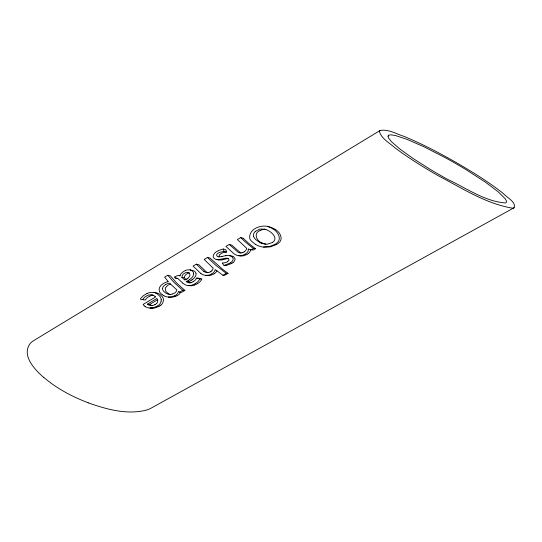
<?xml version="1.0" encoding="UTF-8"?>
<svg xmlns="http://www.w3.org/2000/svg" width="542" height="542" viewBox="0 0 542 542"><rect width="100%" height="100%" fill="white"/><g stroke="black" fill="none" stroke-linecap="round" stroke-linejoin="round"><path stroke-width="0.81" d="M162.559 288.317L162.627 287.944A10.251 5.915 0 0 1 164.124 285.681L165.398 284.692M161.13 301.095L161.198 299.55M184.808 279.97L181.821 277.287L182.505 275.16A9.56 5.515 0 0 1 183.359 274.11L183.42 274.056A7.168 4.14 0 0 1 183.989 273.595L186.021 272.558L187.742 272.355M186.841 279.055C185.079 280.045 183.555 277.05 185.032 275.682A9.675 5.589 0 0 1 185.899 274.645L185.987 274.557A7.31 4.221 0 0 1 186.529 274.137L187.661 273.473A5.366 3.096 0 0 1 189.063 272.938M180.059 275.803L179.876 275.864A3.97 2.29 0 0 0 179.395 275.688A2.324 1.341 0 0 0 179.151 275.627L180.059 275.824L180.154 275.404A10.007 5.779 0 0 1 180.405 274.753L180.5 274.577A14.444 8.34 0 0 1 182.817 272.05L185.323 270.512M161.123 301.149L160.723 302.483A13.374 7.724 0 0 1 158.813 305.017L157.471 305.939M197.708 283.52L199.07 282.572A17.581 10.149 0 0 0 199.951 281.765L200.655 280.993A18.916 10.921 0 0 0 201.163 280.329L201.387 279.984A9.167 5.291 0 0 0 201.59 279.597C201.854 278.527 196.529 277.463 196.265 278.513A7.663 4.424 0 0 1 196.096 278.913L195.987 279.11A11.145 6.436 0 0 1 194.205 281L193.135 281.718M180.439 292.246L180.391 292.395A9.932 5.732 0 0 1 178.989 294.462L178.643 294.712A7.629 4.404 0 0 1 178.399 294.882L177.004 295.702M201.8 279.076L199.659 278.9L199.463 279.428A9.167 5.291 0 0 1 199.287 279.787L199.049 280.173A18.834 10.874 0 0 1 198.433 280.993L197.918 281.569A17.297 9.986 0 0 1 196.983 282.45L195.662 283.371M147.017 293.452L143.332 295.722L140.737 298.33A7.764 4.478 0 0 0 140.554 298.622C139.938 299.862 143.203 300.18 143.386 298.628A13.232 7.642 0 0 1 145.168 296.833L147.316 295.546A5.264 3.042 0 0 1 150.588 294.76L151.245 294.828A4.641 2.683 0 0 1 151.604 294.862M156.448 303.622L156.909 303.141A8.604 4.966 0 0 0 157.424 302.334L157.763 300.756A8.631 4.986 0 0 0 157.119 298.906L156.821 298.534L147.438 304.103L149.836 304.367L157.566 299.753M248.609 253.317L247.321 254.232M255.567 231.285L259.842 229.076L264.564 229.158M156.164 303.866L155.432 304.38M160.947 305.078L159.626 305.993M233.019 262.579L233.256 262.396A11.965 6.91 0 0 0 234.069 261.644L235.214 259.042L233.778 256.874A4.444 2.568 0 0 0 231.996 256.081A4.18 2.412 0 0 0 231.536 255.993L229.354 255.634L229.754 255.722A4.803 2.778 0 0 1 231.529 256.522L231.996 256.881M230.878 262.491L231.224 262.22A11.219 6.477 0 0 0 232.362 261.061L232.633 260.641A7.717 4.458 0 0 0 232.166 256.827M232.945 262.633L232.843 262.714A17.507 10.108 0 0 1 232.166 263.161L231.766 263.412M214.707 273.432L215.167 273.066A12.784 7.385 0 0 0 216.956 270.817L222.958 275.309L224.761 275.268L228.067 273.324A222.606 128.522 0 0 1 222.789 269.401L210.045 258.094L207.484 257.464L204.232 259.408A138.332 79.864 0 0 0 206.197 261.42L213.128 268.094A7.303 4.214 0 0 1 213.067 268.541L212.999 268.778A11.26 6.504 0 0 1 211.759 270.871M214.497 273.575L214.029 273.879M189.768 279.577L188.819 280.187M192.071 279.868L191.123 280.478M187.471 278.663L186.875 279.035M227.444 261.759L229.042 260.119L228.514 258.737A2.818 1.626 0 0 0 227.125 258.182L226.861 258.168A4.221 2.439 0 0 0 225.086 258.297L221.576 259.076M244.117 251.888L244.55 251.61A6.518 3.767 0 0 0 245.18 251.095L245.235 251.041A11.314 6.531 0 0 0 246.535 248.913L246.583 248.778A7.893 4.553 0 0 0 246.657 248.29L237.389 239.578L240.723 237.586L243.25 238.27M165.486 284.638L167.837 283.534A5.989 3.455 0 0 1 168.826 283.303L169.185 283.256A1.531 0.888 0 0 1 169.673 283.249L176.916 289.97L176.075 291.732A10.589 6.111 0 0 1 175.689 292.219L175.588 292.321A4.404 2.541 0 0 1 175.154 292.694L174.233 293.222A11.897 6.87 0 0 1 173.623 293.534L172.356 294.028M211.881 273.798L212.478 273.405A9.024 5.21 0 0 0 212.681 273.263L213.108 272.924A12.527 7.229 0 0 0 214.889 270.566L214.91 270.526A7.134 4.119 0 0 0 215.099 269.652L216.949 270.81M229.74 263.243L230.133 262.999A16.856 9.729 0 0 0 230.777 262.565M272.43 242.457C278.954 238.507 271.298 231.529 266.915 229.95A11.626 6.714 0 0 0 265.384 229.381L264.652 229.178M193.094 281.745L191.76 282.402A5.041 2.906 0 0 1 191.36 282.545M275.14 244.259L275.953 243.737A13.78 7.961 0 0 0 276.935 242.979C282.348 238.561 277.551 231.312 272.701 228.785M245.174 254.13L245.946 253.629A10.406 6.009 0 0 0 246.088 253.534L246.603 253.121A9.756 5.637 0 0 0 248.297 249.611L248.202 249.171M276.854 244.306L277.667 243.785A14.017 8.096 0 0 0 278.419 243.229C284.055 239.218 279.909 231.739 274.977 229.286M174.876 295.614L176.279 294.794A7.466 4.309 0 0 0 176.584 294.57L176.807 294.387A9.831 5.677 0 0 0 178.203 292.341C178.176 290.051 179.964 293.459 181.692 292.301L184.89 290.41L176.584 282.951L170.506 275.973L167.783 275.228L164.646 277.118L168.311 281.738A1.707 0.989 0 0 0 167.634 281.786C164.192 282.504 157.634 286.095 159.395 291.372A13.801 7.967 0 0 0 159.89 292.321L160.33 292.937A13.11 7.568 0 0 0 160.446 293.08L162.126 294.665M206.509 271.976A6.897 3.984 0 0 1 206.129 271.698L198.873 264.767L196.299 264.157L193.074 266.081L200.818 273.48M241.156 252.918L240.973 252.85A7.717 4.451 0 0 1 239.923 252.315L231.786 245.113L229.246 244.449L225.946 246.427L233.961 253.737A12.683 7.324 0 0 0 234.422 254.062L235.614 254.754A7.08 4.085 0 0 0 238.731 255.722A6.05 3.489 0 0 0 242.626 255.268L245.126 254.157M179.558 292.185L182.762 290.295L184.89 290.41M251.136 249.882L253.439 248.521L255.451 248.744L253.148 250.106L248.175 249.035M222.958 275.309L226.271 273.364L228.067 273.324M274.78 244.469L269.286 246.651L263.392 247.017M276.488 244.517L270.478 246.84L264.001 247.064M195.432 283.507L194.483 284.028A16.368 9.451 0 0 1 194.097 284.225L192.498 284.896A7.195 4.153 0 0 1 188.779 285.648M197.518 283.622L196.577 284.143A17.039 9.837 0 0 1 196.19 284.34L194.605 285.017M188.609 280.322L187.532 280.878A12.229 7.06 0 0 1 187.071 281.074L186.353 281.359M190.865 280.634L189.802 281.183A12.215 7.053 0 0 1 189.456 281.339L188.663 281.657M227.376 261.793L227.071 261.962A5.982 3.455 0 0 1 226.488 262.226L226.373 262.274A7.805 4.505 0 0 1 223.135 262.965L222.627 263.005M247.03 254.401L244.51 255.526A5.976 3.448 0 0 1 240.824 255.973M272.213 242.579L267.199 244.218L261.922 243.521M159.578 306.027L158.671 306.521M211.698 273.9L210.472 274.516A8.164 4.709 0 0 1 210.282 274.591L209.381 274.909A6.186 3.57 0 0 1 205.642 275.329M213.711 274.062L211.319 275.099A6.179 3.57 0 0 1 207.762 275.512M244.056 251.922L243.758 252.084A8.435 4.871 0 0 1 243.162 252.382L242.823 252.518M157.227 306.074L156.516 306.46M229.693 263.27L224.252 265.282M155.283 304.469L154.856 304.692M217.891 250.966C214.72 251.969 210.709 256.901 214.991 258.995A4.058 2.344 0 0 0 216.278 259.462M231.63 263.487L226.353 265.465M260.201 230.492C253.148 232.938 256.447 241.048 262.016 242.945M210.289 271.888L211.068 271.427A6.714 3.875 0 0 0 211.739 270.871M218.209 250.797L220.099 249.95A13.875 8.008 0 0 1 221.671 249.428L223.284 249.035L225.804 249.666L226.448 252.064L223.975 252.491A10.583 6.111 0 0 0 222.261 252.972L222.139 253.012A5.664 3.266 0 0 0 221.414 253.324L219.232 255.133L219.605 256.752M176.8 295.803L174.985 296.549M174.68 295.715L173.034 296.399A7.927 4.573 0 0 1 168.84 297.091L168.366 297.036L170.344 297.165M149.897 296.034L147.749 297.314A13.496 7.791 0 0 0 145.954 299.082L145.385 300.051L142.817 299.645M388.682 135.229L390.836 134.822L395.484 135.534L407.347 139.484L423.634 146.631L445.029 157.573A535.672 309.265 0 0 1 466.642 170.025L485.7 182.383L498.24 191.841L505.347 198.907L506.513 201.19L506.126 202.633A1.951 1.125 0 0 1 505.53 202.959C484.724 201.448 466.371 188.094 447.841 179.497A538.01 310.62 0 0 1 429.643 169.016L413.228 158.589L400.03 149.131L391.493 141.719L388.641 138.163L388.031 136.306M186.021 279.462L185.018 279.882M242.613 252.599L242.579 252.606A3.462 1.999 0 0 1 239.72 252.89A6.321 3.652 0 0 1 237.755 251.955L229.246 244.449M170.391 284.042L168.054 285.146A16.28 9.397 0 0 0 167.824 285.295L165.29 288.012L165.506 290.763A10.562 6.098 0 0 0 165.757 291.176L167.39 292.883A8.205 4.736 0 0 0 170.33 294.475M226.041 265.553L223.751 265.411L222.369 263.019M222.125 256.427L225.872 255.628M223.873 259.462L227.328 258.642A6.064 3.503 0 0 1 227.992 258.534M223.589 259.53L221.834 259.875M221.956 256.461L221.292 256.603M221.36 259.123L219.51 259.469M179.09 275.614L177.024 275.736L174.328 277.003L175.181 277.944L177.823 278.466L182.681 283.046M226.448 252.064L224.002 251.515L221.658 251.881A10.373 5.989 0 0 0 219.761 252.382L219.679 252.409A5.515 3.184 0 0 0 218.914 252.735C217.417 253.48 215.621 254.95 217.261 256.312A2.337 1.348 0 0 0 218.141 256.759M153.068 295.255L152.898 295.255A5.698 3.286 0 0 0 149.958 296.067M152.851 308.127L152.356 308.134M150.635 308.025L150.188 308.025M152.288 308.134L149.944 308.025M151.333 305.539L150.52 305.485M152.024 308.127L150.866 308.025M189.402 282.816L189.219 282.802A3.543 2.046 0 0 1 187.586 282.348L187.024 282.05M149.89 308.019L149.504 307.998A6.856 3.957 0 0 1 145.263 306.609M168.366 297.036L167.871 296.996A7.812 4.512 0 0 1 164.057 295.851M182.796 283.148L185.208 284.753A6.07 3.503 0 0 0 188.25 285.593L190.262 285.722A5.061 2.92 0 0 0 190.926 285.742M265.336 229.469L265.817 229.523M205.716 275.309L207.613 275.471M169.192 294.414L166.584 293.622L164.172 291.82A17.832 10.291 0 0 1 163.616 291.21L163.305 290.797A11.111 6.416 0 0 1 163.027 290.349L162.857 290.011A9.451 5.454 0 0 1 162.546 288.317M238.744 255.688L240.689 255.912M188.541 281.752L186.191 281.42L186.516 281.684A7.622 4.397 0 0 0 186.855 281.942M156.604 293.019L153.948 292.531M218.697 259.909L216.407 259.476A6.138 3.543 0 0 0 219.49 259.435M181.821 277.287L184.307 277.761M175.181 277.944L177.749 278.5M270.526 227.294C262.457 223.622 248.155 228.521 249.808 238.697A17.412 10.054 0 0 0 250.133 239.347L250.377 239.76A20.759 11.985 0 0 0 251.21 240.878L255.268 244.293M199.659 278.9L196.394 278.066M265.14 229.313L265.187 229.327A6.795 3.923 0 0 0 260.241 230.519M88.177 402.848C106.747 409.346 127.35 415.213 146.943 409.942A21.484 12.405 0 0 0 151.076 408.16L514.087 207.755C516.533 201.983 506.58 197.457 503.443 193.609C488.911 182.098 473.078 172.356 457.082 163.034C439.941 153.23 422.421 144.009 404.176 136.428C396.493 134.043 388.37 128.888 380.105 130.48L33.685 340.62A21.558 12.446 0 0 0 30.427 343.201C20.969 355.193 34.668 369.515 43.495 377.266M164.023 295.871L162.227 294.746M206.82 272.159L207.166 272.335A4.119 2.378 0 0 0 207.85 272.599M189.483 282.423L189.727 282.551A3.882 2.243 0 0 0 190.276 282.782M204.442 271.793L205.005 272.091A4.079 2.358 0 0 0 206.759 272.579M145.229 306.63L144.85 306.365A8.299 4.79 0 0 1 144.633 306.196L144.199 305.823M226.271 273.364L215.763 265.221L207.484 257.464M255.451 248.744L251.183 245.37A170.865 98.651 0 0 1 243.236 238.27M253.439 248.521L249.842 245.695A180.262 104.078 0 0 1 240.702 237.592M203.69 271.257L203.9 271.42A7.06 4.079 0 0 0 204.253 271.671M203.609 271.19L196.299 264.157M182.762 290.295L174.097 282.511L167.783 275.228M188.582 281.786L188.812 281.976A7.019 4.051 0 0 0 189.138 282.213M155.107 296.494L155.635 296.969L143.122 304.408L144.091 305.722M149.856 304.387L150.446 304.848A4.363 2.52 0 0 0 152.045 305.525M189.158 273.019L189.422 273.27A6.301 3.638 0 0 1 189.632 273.52M147.485 304.137L148.095 304.624A4.444 2.568 0 0 0 150.446 305.492M189.741 273.683L189.869 275.871L188.142 278.168A10.278 5.935 0 0 1 187.471 278.663M224.002 251.515L223.284 249.035M253.629 236.359L253.595 236.258A12.127 7.005 0 0 1 255.499 231.258M250.323 249.652L250.357 250.004M193.636 273.486L193.602 273.215A8.164 4.715 0 0 0 192.837 271.556L192.281 271.014A5.217 3.015 0 0 0 191.922 270.736L191.848 270.682A4.363 2.52 0 0 0 190.127 269.95L192.735 270.526A4.065 2.351 0 0 1 194.307 271.176L194.361 271.203A4.844 2.798 0 0 1 194.734 271.481L195.255 271.996A7.73 4.465 0 0 1 195.994 273.696M193.704 273.486A15.596 9.004 0 0 1 189.653 279.509M188.772 285.593A4.803 2.771 0 0 1 188.291 285.573M185.391 270.553A5.352 3.089 0 0 1 190.161 269.862M196.123 273.893A15.698 9.065 0 0 1 191.936 279.801M187.925 272.355A2.852 1.646 0 0 1 189.124 273.032M191.346 282.531A3.55 2.053 0 0 1 189.402 282.829M194.564 284.984A7.364 4.255 0 0 1 190.933 285.797M210.242 271.867A4.431 2.561 0 0 1 206.881 272.68M205.594 275.39A7.893 4.56 0 0 1 200.899 273.453M221.813 259.842A6.125 3.537 0 0 1 218.677 259.957M225.878 255.641A6.477 3.74 0 0 1 229.185 255.594M221.251 256.556A5.44 3.144 0 0 1 218.25 256.833M174.964 296.535A7.947 4.587 0 0 1 170.344 297.212M172.288 294.015A5.047 2.913 0 0 1 169.273 294.469M250.39 250.004A9.709 5.61 0 0 1 248.595 253.31M154.816 304.672A5.156 2.974 0 0 1 151.34 305.607M151.807 294.895A4.031 2.324 0 0 1 152.288 294.997M156.367 306.386A9.275 5.352 0 0 1 150.656 308.127M161.218 299.55A16.626 9.6 0 0 0 159.91 296.399L157.451 294.001A8.069 4.661 0 0 0 154.111 292.517M153.914 292.524A5.718 3.299 0 0 0 152.715 292.389L151.577 292.368A8.049 4.648 0 0 0 147.099 293.5M156.658 292.985A7.486 4.322 0 0 1 159.883 294.387L162.275 296.67A15.603 9.004 0 0 1 163.474 299.719L162.912 302.585A13.557 7.825 0 0 1 160.96 305.085M158.515 306.44A9.539 5.508 0 0 1 152.878 308.222M152.349 294.943A7.48 4.316 0 0 1 155.046 296.515M272.694 228.785A18.801 10.854 0 0 0 270.492 227.579L269.543 227.179A12.432 7.175 0 0 0 267.572 226.549M263.344 247.132A15.142 8.74 0 0 1 255.377 244.239M270.546 227.267A15.271 8.814 0 0 1 274.943 229.307M265.858 244.286A10.664 6.158 0 0 1 262.05 242.924M261.922 243.521A13.13 7.581 0 0 1 259.964 242.66L255.668 239.51A16.802 9.702 0 0 1 253.595 236.366M514.121 207.776A2.995 1.728 0 0 1 512.298 208.148C485.219 203.487 461.317 187.735 437.258 175.195C422.76 166.794 408.478 157.946 395.057 147.885C389.623 142.966 381.71 138.942 379.373 131.611A3.123 1.802 0 0 1 380.064 130.459M388.079 136.306A2.852 1.646 0 0 1 388.628 135.209M88.238 402.794A156.699 90.467 0 0 1 43.604 377.225"/></g></svg>
